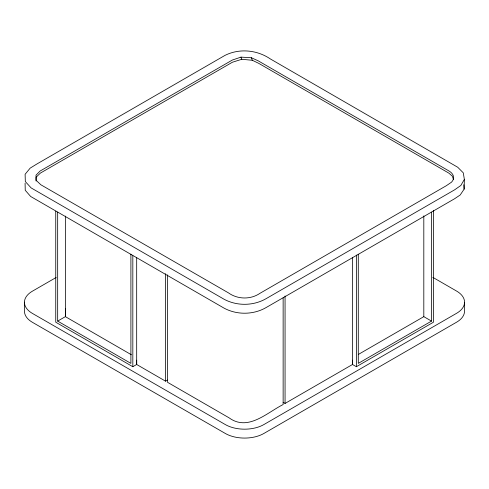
<?xml version="1.0" encoding="UTF-8"?>
<svg xmlns="http://www.w3.org/2000/svg" width="489" height="489" viewBox="0 0 489 489"><rect width="100%" height="100%" fill="white"/><g stroke="black" fill="none" stroke-linecap="round" stroke-linejoin="round"><path stroke-width="0.73" d="M65.379 308.382L65.379 316.652L57.671 321.102L57.671 212.128M136.682 360.173L136.682 364.488L132.825 366.713L55.746 322.214L55.746 211.211M352.508 360.173L352.508 364.488L285.063 403.431L283.137 402.319M36.088 181.022L36.119 177.214L40.385 173.094L232.434 62.219L241.804 59.273L252.324 60.275L258.705 63.338L448.859 173.124L452.398 176.217L453.407 179.408M25.086 183.241L25.239 190.276L30.666 196.486L222.171 307.043C235.343 315.112 252.801 315.277 266.157 307.538L454.519 198.791L460.204 194.977L464.128 189.139L464.354 179.39L463.285 172.837L457.735 167.256L270.344 58.937C257.116 49.902 239.372 48.148 224.958 55.404L36.828 164.023L30.159 168.137L25.11 174.28L25.324 181.572L31.149 187.923L221.957 298.021C235.227 306.23 252.886 306.407 266.346 298.528L454.587 189.848L460.827 185.496L464.354 179.39M56.211 277.44L32.433 291.169A27.256 15.734 0 0 0 32.433 313.425L225.325 424.568A27.25 15.734 0 0 0 263.864 424.568L456.567 313.315A27.25 15.734 0 0 0 456.567 291.059L432.814 277.342M136.682 257.41L136.682 364.488L165.588 381.182L167.513 380.063M358.382 354.427L423.81 316.652L431.518 321.102L431.518 212.128M431.518 321.102L358.29 363.376L358.29 254.225M352.508 257.41L352.508 364.488L356.365 366.713L433.443 322.214L433.443 210.484M240.985 57.127L232.336 60.049L40.067 171.058L36.015 175.178L36.045 180.258L40.874 184.787L228.497 292.899C237.709 299.5 250.655 299.714 260.014 293.284L446.323 185.716L451.445 182.226A16.43 9.487 0 0 0 448.156 170.496L258.168 60.807L251.364 57.745L240.985 57.127L241.804 59.273M131.425 354.782L65.379 316.652L65.379 216.059M57.671 321.102L130.899 363.376L130.899 254.225M251.364 57.745L252.324 60.275M463.804 184.732L464.128 189.139M464.55 302.349L464.55 311.248A27.25 15.734 0 0 1 456.567 322.214L263.864 433.468A27.25 15.734 0 0 1 225.325 433.468L32.433 322.324A27.256 15.734 0 0 1 24.45 311.035L24.45 302.135M423.81 215.863L423.81 316.652M356.365 255.069L356.365 366.713M285.063 295.986L285.063 403.431M283.137 297.85L283.137 404.544C266.731 412.783 248.07 431.628 229.121 417.857L167.513 382.294L167.513 274.849M165.588 273.736L165.588 381.182M132.825 255.808L132.825 366.713"/></g></svg>
